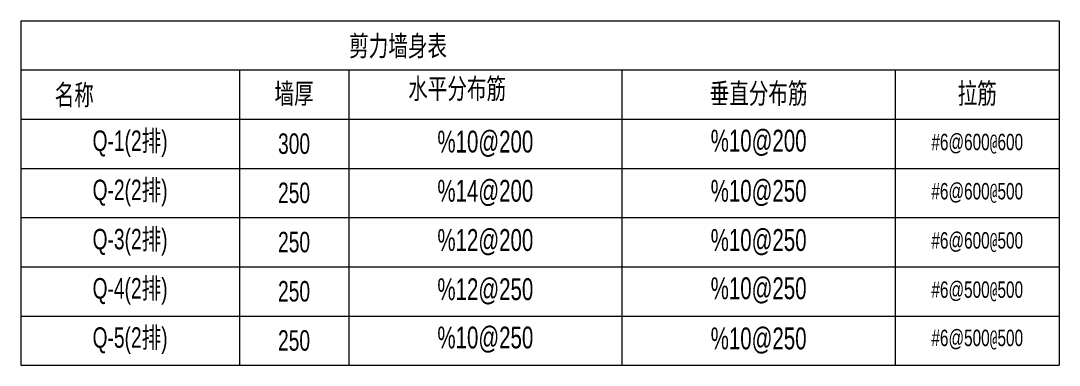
# Model space of a CAD drawing. Header units: millimetres. Extents: x -3831 to 465700, y 39900 to 106100.
# Drawn here: x 32626 to 40226, y 45926 to 48446 of the extents above; entities that cross this region are included whole.
import ezdxf

# ---------------------------------------------------------------- set-up
doc = ezdxf.new("R2010")
doc.units = ezdxf.units.MM
doc.layers.add('S_DistributionSteelTxt', color=7, linetype='Continuous', lineweight=9)
doc.styles.add('xxxx', font='RIF.ttf')

msp = doc.modelspace()

# ---------------------------------------------------------------- linework, layer by layer
at = {"layer": 'S_DistributionSteelTxt'}
for p, q in [((32625.63632, 48445.712), (32625.63632, 45925.712)), ((32625.63632, 48445.712), (40225.63632, 48445.712)), ((40225.63632, 48445.712), (40225.63632, 45925.712)), ((32625.63632, 48085.712), (40225.63632, 48085.712)), ((34225.63632, 48085.712), (34225.63632, 45925.712)), ((35025.63632, 48085.712), (35025.63632, 45925.712)), ((37025.63632, 48085.712), (37025.63632, 45925.712)), ((39025.63632, 48085.712), (39025.63632, 45925.712)), ((32625.63632, 47725.712), (40225.63632, 47725.712)), ((32625.63632, 47365.712), (40225.63632, 47365.712)), ((32625.63632, 47005.712), (40225.63632, 47005.712)), ((32625.63632, 46645.712), (40225.63632, 46645.712)), ((32625.63632, 46285.712), (40225.63632, 46285.712)), ((32625.63632, 45925.712), (40225.63632, 45925.712))]:
    msp.add_line(p, q, dxfattribs=at)

# ---------------------------------------------------------------- texts
at = {"layer": 'S_DistributionSteelTxt', "attachment_point": 5, "style": 'xxxx'}
for s, insert, char_height, width in [('\\W0.7000;剪力墙身表', (35387.02459, 48253.00251), 150, 754.5921788), ('\\W0.7000;水平分布筋', (35818.96034, 47940.54441), 150, 2413.3519553), ('\\W0.7000;名称', (33017.28101, 47895.09748), 150, 301.8368715), ('\\W0.7000;墙厚', (34625.63632, 47905.712), 150, 800), ('\\W0.7000;垂直分布筋', (38025.63632, 47905.712), 150, 2000), ('\\W0.7000;拉筋', (39625.63632, 47905.712), 150, 1200), ('\\W0.7000;Q-1(2排)', (33425.63632, 47545.712), 150, 1600), ('{\\W0.7;%10@200}', (38025.63632, 47552.58352), 160, 2000), ('\\W0.7000;300', (34625.63632, 47545.712), 150, 800), ('{\\W0.7;%10@200}', (36025.63632, 47545.712), 160, 2000), ('{\\W0.7;#6@600\\fSimSun|b0|i0|c134|p34;@\\fRIF|b0|i0|c134|p2;600}', (39625.63632, 47545.712), 120, 1200), ('\\W0.7000;Q-2(2排)', (33425.63632, 47185.712), 150, 1600), ('{\\W0.7;%14@200}', (36025.63632, 47185.712), 160, 2000), ('{\\W0.7;%10@250}', (38025.63632, 47185.712), 160, 2000), ('\\W0.7000;250', (34625.63632, 47185.712), 150, 800), ('{\\W0.7;#6@600\\fSimSun|b0|i0|c134|p34;@\\fRIF|b0|i0|c134|p2;500}', (39625.63632, 47185.712), 120, 1200), ('\\W0.7000;Q-3(2排)', (33425.63632, 46825.712), 150, 1600), ('\\W0.7000;250', (34625.63632, 46825.712), 150, 800), ('{\\W0.7;%12@200}', (36025.63632, 46825.712), 160, 2000), ('{\\W0.7;%10@250}', (38025.63632, 46825.712), 160, 2000), ('{\\W0.7;#6@600\\fSimSun|b0|i0|c134|p34;@\\fRIF|b0|i0|c134|p2;500}', (39625.63632, 46825.712), 120, 1200), ('\\W0.7000;Q-4(2排)', (33425.63632, 46465.712), 150, 1600), ('\\W0.7000;250', (34625.63632, 46465.712), 150, 800), ('{\\W0.7;%12@250}', (36025.63632, 46465.712), 160, 2000), ('{\\W0.7;%10@250}', (38025.63632, 46472.58352), 160, 2000), ('{\\W0.7;#6@500\\fSimSun|b0|i0|c134|p34;@\\fRIF|b0|i0|c134|p2;500}', (39625.63632, 46465.712), 120, 1200), ('\\W0.7000;Q-5(2排)', (33425.63632, 46105.712), 150, 1600), ('{\\W0.7;%10@250}', (36025.63632, 46112.58352), 160, 2000), ('{\\W0.7;%10@250}', (38025.63632, 46105.712), 160, 2000), ('\\W0.7000;250', (34625.63632, 46105.712), 150, 800), ('{\\W0.7;#6@500\\fSimSun|b0|i0|c134|p34;@\\fRIF|b0|i0|c134|p2;500}', (39625.63632, 46112.58352), 120, 1200)]:
    msp.add_mtext(s, dxfattribs=dict(at, insert=insert, char_height=char_height, width=width))

doc.saveas('drawing.dxf')
